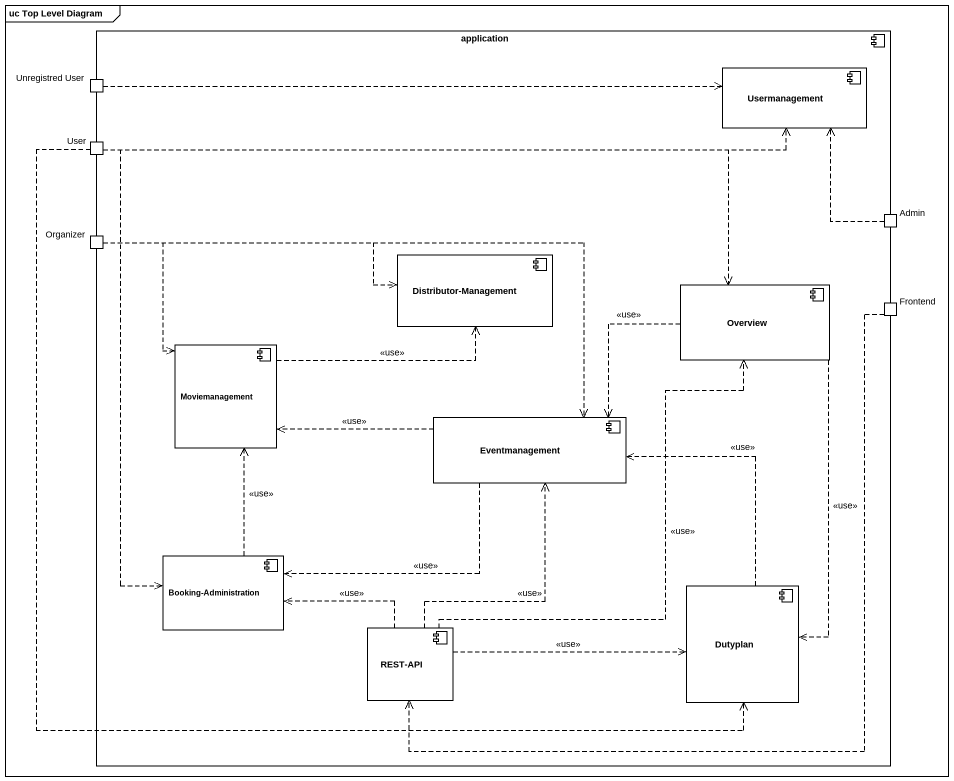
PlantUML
@startuml
mainframe uc Top Level Diagram
component application {
  component Usermanagement
  port "Unregistred User" as Unregistred_User
  port User
  port Admin
  port Organizer
  component "Distributor-Management" as Distributor_Management
  component Overview
  port Frontend
  component Moviemanagement
  component Eventmanagement
  component "Booking-Administration" as Booking_Administration
  component Dutyplan
  component "REST-API" as REST_API
}
Unregistred_User .right.> Usermanagement
User .right.> Usermanagement
User .right.> Overview
User ..> Booking_Administration
User ..> Dutyplan
Admin .up.> Usermanagement
Organizer .right.> Distributor_Management
Organizer ..> Moviemanagement
Organizer .right.> Eventmanagement
Overview .left.> Eventmanagement : <<use>>
Overview ..> Dutyplan : <<use>>
Frontend ..> REST_API
Moviemanagement .right.> Distributor_Management : <<use>>
Eventmanagement .left.> Moviemanagement : <<use>>
Eventmanagement .left.> Booking_Administration : <<use>>
Booking_Administration .up.> Moviemanagement : <<use>>
Dutyplan .up.> Eventmanagement : <<use>>
REST_API .up.> Overview : <<use>>
REST_API .up.> Eventmanagement : <<use>>
REST_API .left.> Booking_Administration : <<use>>
REST_API .right.> Dutyplan : <<use>>
@enduml
